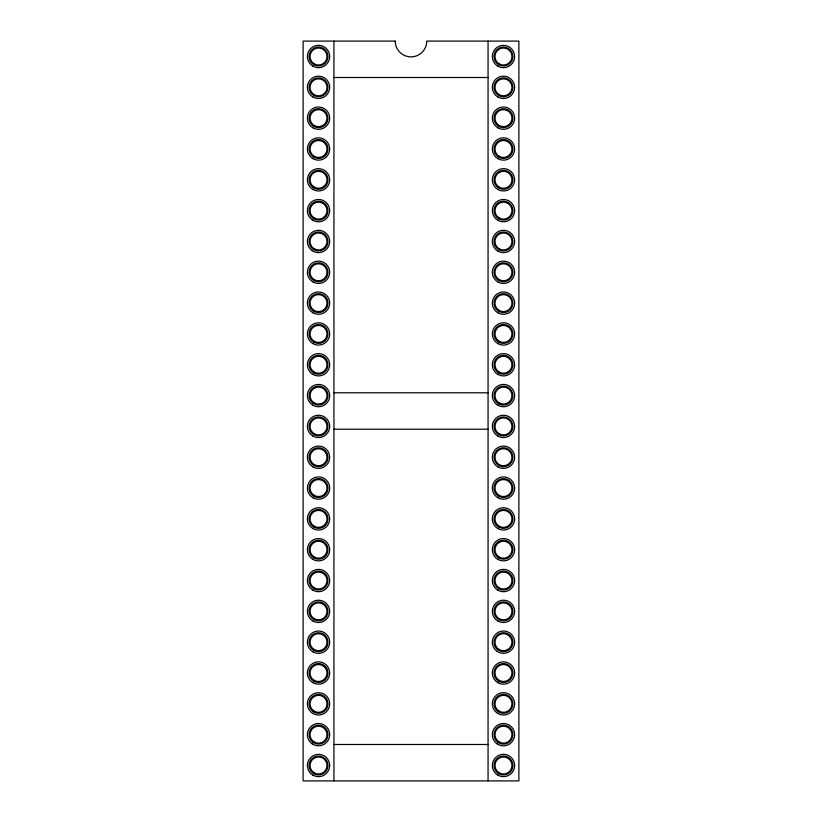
<?xml version="1.0" encoding="UTF-8"?>
<svg xmlns="http://www.w3.org/2000/svg" width="822" height="822" viewBox="0 0 822 822"><rect width="100%" height="100%" fill="white"/><g stroke="black" fill="none" stroke-linecap="round" stroke-linejoin="round"><path stroke-width="1.23" d="M333.938 77.504L488.063 77.504M333.938 392.793L488.063 392.793M333.938 429.207L488.063 429.207M333.938 744.496L488.063 744.496M488.063 41.1L488.063 780.9M333.938 41.1L333.938 780.9M395.228 41.1L303.113 41.1L303.113 780.9L518.888 780.9L518.888 41.1L426.772 41.1A15.772 15.772 0 0 1 411 56.872A15.772 15.772 0 0 1 395.228 41.1M498.738 773.687A9.463 9.463 0 0 0 512.938 765.488A9.463 9.463 0 0 0 498.738 757.288A9.463 9.463 0 0 0 498.738 773.687M497.896 775.156A11.169 11.169 0 0 0 514.644 765.488A11.169 11.169 0 0 0 497.896 755.819A11.169 11.169 0 0 0 497.896 775.156M499.231 772.844A8.497 8.497 0 0 0 511.972 765.488A8.497 8.497 0 0 0 499.231 758.131A8.497 8.497 0 0 0 499.231 772.844M498.173 742.502A9.463 9.463 0 0 0 512.918 735.341A9.463 9.463 0 0 0 499.334 726.145A9.463 9.463 0 0 0 498.173 742.502M497.218 743.91A11.169 11.169 0 0 0 514.613 735.464A11.169 11.169 0 0 0 498.594 724.624A11.169 11.169 0 0 0 497.218 743.91M499.231 742.019A8.497 8.497 0 0 0 511.972 734.663A8.497 8.497 0 0 0 499.231 727.306A8.497 8.497 0 0 0 499.231 742.019M498.173 711.677A9.463 9.463 0 0 0 512.918 704.516A9.463 9.463 0 0 0 499.334 695.32A9.463 9.463 0 0 0 498.173 711.677M497.896 713.506A11.169 11.169 0 0 0 514.644 703.838A11.169 11.169 0 0 0 497.896 694.169A11.169 11.169 0 0 0 497.896 713.506M499.231 711.194A8.497 8.497 0 0 0 511.972 703.838A8.497 8.497 0 0 0 499.231 696.481A8.497 8.497 0 0 0 499.231 711.194M498.173 680.852A9.463 9.463 0 0 0 512.918 673.691A9.463 9.463 0 0 0 499.334 664.495A9.463 9.463 0 0 0 498.173 680.852M497.896 682.681A11.169 11.169 0 0 0 514.644 673.013A11.169 11.169 0 0 0 497.896 663.344A11.169 11.169 0 0 0 497.896 682.681M499.231 680.369A8.497 8.497 0 0 0 511.972 673.013A8.497 8.497 0 0 0 499.231 665.656A8.497 8.497 0 0 0 499.231 680.369M498.738 650.387A9.463 9.463 0 0 0 512.938 642.188A9.463 9.463 0 0 0 498.738 633.988A9.463 9.463 0 0 0 498.738 650.387M497.218 651.435A11.169 11.169 0 0 0 514.613 642.989A11.169 11.169 0 0 0 498.594 632.149A11.169 11.169 0 0 0 497.218 651.435M499.231 649.544A8.497 8.497 0 0 0 511.972 642.188A8.497 8.497 0 0 0 499.231 634.831A8.497 8.497 0 0 0 499.231 649.544M498.738 619.562A9.463 9.463 0 0 0 512.938 611.363A9.463 9.463 0 0 0 498.738 603.163A9.463 9.463 0 0 0 498.738 619.562M497.896 621.031A11.169 11.169 0 0 0 514.644 611.363A11.169 11.169 0 0 0 497.896 601.694A11.169 11.169 0 0 0 497.896 621.031M499.231 618.719A8.497 8.497 0 0 0 511.972 611.363A8.497 8.497 0 0 0 499.231 604.006A8.497 8.497 0 0 0 499.231 618.719M498.738 588.737A9.463 9.463 0 0 0 512.938 580.538A9.463 9.463 0 0 0 498.738 572.338A9.463 9.463 0 0 0 498.738 588.737M497.896 590.206A11.169 11.169 0 0 0 514.644 580.538A11.169 11.169 0 0 0 497.896 570.869A11.169 11.169 0 0 0 497.896 590.206M499.231 587.894A8.497 8.497 0 0 0 511.972 580.538A8.497 8.497 0 0 0 499.231 573.181A8.497 8.497 0 0 0 499.231 587.894M498.738 557.912A9.463 9.463 0 0 0 512.938 549.713A9.463 9.463 0 0 0 498.738 541.513A9.463 9.463 0 0 0 498.738 557.912M497.896 559.381A11.169 11.169 0 0 0 514.644 549.713A11.169 11.169 0 0 0 497.896 540.044A11.169 11.169 0 0 0 497.896 559.381M499.231 557.069A8.497 8.497 0 0 0 511.972 549.713A8.497 8.497 0 0 0 499.231 542.356A8.497 8.497 0 0 0 499.231 557.069M498.738 527.087A9.463 9.463 0 0 0 512.938 518.888A9.463 9.463 0 0 0 498.738 510.688A9.463 9.463 0 0 0 498.738 527.087M497.896 528.556A11.169 11.169 0 0 0 514.644 518.888A11.169 11.169 0 0 0 497.896 509.219A11.169 11.169 0 0 0 497.896 528.556M499.231 526.244A8.497 8.497 0 0 0 511.972 518.888A8.497 8.497 0 0 0 499.231 511.531A8.497 8.497 0 0 0 499.231 526.244M498.738 496.262A9.463 9.463 0 0 0 512.938 488.063A9.463 9.463 0 0 0 498.738 479.863A9.463 9.463 0 0 0 498.738 496.262M497.896 497.731A11.169 11.169 0 0 0 514.644 488.063A11.169 11.169 0 0 0 497.896 478.394A11.169 11.169 0 0 0 497.896 497.731M499.231 495.419A8.497 8.497 0 0 0 511.972 488.063A8.497 8.497 0 0 0 499.231 480.706A8.497 8.497 0 0 0 499.231 495.419M498.738 465.437A9.463 9.463 0 0 0 512.938 457.238A9.463 9.463 0 0 0 498.738 449.038A9.463 9.463 0 0 0 498.738 465.437M497.896 466.906A11.169 11.169 0 0 0 514.644 457.238A11.169 11.169 0 0 0 497.896 447.569A11.169 11.169 0 0 0 497.896 466.906M499.231 464.594A8.497 8.497 0 0 0 511.972 457.238A8.497 8.497 0 0 0 499.231 449.881A8.497 8.497 0 0 0 499.231 464.594M498.738 434.612A9.463 9.463 0 0 0 512.938 426.413A9.463 9.463 0 0 0 498.738 418.213A9.463 9.463 0 0 0 498.738 434.612M497.896 436.081A11.169 11.169 0 0 0 514.644 426.413A11.169 11.169 0 0 0 497.896 416.744A11.169 11.169 0 0 0 497.896 436.081M499.231 433.769A8.497 8.497 0 0 0 511.972 426.413A8.497 8.497 0 0 0 499.231 419.056A8.497 8.497 0 0 0 499.231 433.769M498.738 403.787A9.463 9.463 0 0 0 512.938 395.588A9.463 9.463 0 0 0 498.738 387.388A9.463 9.463 0 0 0 498.738 403.787M497.896 405.256A11.169 11.169 0 0 0 514.644 395.588A11.169 11.169 0 0 0 497.896 385.919A11.169 11.169 0 0 0 497.896 405.256M499.231 402.944A8.497 8.497 0 0 0 511.972 395.588A8.497 8.497 0 0 0 499.231 388.231A8.497 8.497 0 0 0 499.231 402.944M498.738 372.962A9.463 9.463 0 0 0 512.938 364.763A9.463 9.463 0 0 0 498.738 356.563A9.463 9.463 0 0 0 498.738 372.962M497.896 374.431A11.169 11.169 0 0 0 514.644 364.763A11.169 11.169 0 0 0 497.896 355.094A11.169 11.169 0 0 0 497.896 374.431M499.231 372.119A8.497 8.497 0 0 0 511.972 364.763A8.497 8.497 0 0 0 499.231 357.406A8.497 8.497 0 0 0 499.231 372.119M498.738 342.137A9.463 9.463 0 0 0 512.938 333.938A9.463 9.463 0 0 0 498.738 325.738A9.463 9.463 0 0 0 498.738 342.137M497.896 343.606A11.169 11.169 0 0 0 514.644 333.938A11.169 11.169 0 0 0 497.896 324.269A11.169 11.169 0 0 0 497.896 343.606M499.231 341.294A8.497 8.497 0 0 0 511.972 333.938A8.497 8.497 0 0 0 499.231 326.581A8.497 8.497 0 0 0 499.231 341.294M498.173 310.952A9.463 9.463 0 0 0 512.918 303.791A9.463 9.463 0 0 0 499.334 294.595A9.463 9.463 0 0 0 498.173 310.952M497.896 312.781A11.169 11.169 0 0 0 514.644 303.113A11.169 11.169 0 0 0 497.896 293.444A11.169 11.169 0 0 0 497.896 312.781M498.718 310.151A8.497 8.497 0 0 0 511.952 303.719A8.497 8.497 0 0 0 499.766 295.468A8.497 8.497 0 0 0 498.718 310.151M498.738 280.487A9.463 9.463 0 0 0 512.938 272.288A9.463 9.463 0 0 0 498.738 264.088A9.463 9.463 0 0 0 498.738 280.487M497.896 281.956A11.169 11.169 0 0 0 514.644 272.288A11.169 11.169 0 0 0 497.896 262.619A11.169 11.169 0 0 0 497.896 281.956M499.231 279.644A8.497 8.497 0 0 0 511.972 272.288A8.497 8.497 0 0 0 499.231 264.931A8.497 8.497 0 0 0 499.231 279.644M498.738 249.662A9.463 9.463 0 0 0 512.938 241.463A9.463 9.463 0 0 0 498.738 233.263A9.463 9.463 0 0 0 498.738 249.662M497.896 251.131A11.169 11.169 0 0 0 514.644 241.463A11.169 11.169 0 0 0 497.896 231.794A11.169 11.169 0 0 0 497.896 251.131M499.231 248.819A8.497 8.497 0 0 0 511.972 241.463A8.497 8.497 0 0 0 499.231 234.106A8.497 8.497 0 0 0 499.231 248.819M498.738 218.837A9.463 9.463 0 0 0 512.938 210.638A9.463 9.463 0 0 0 498.738 202.438A9.463 9.463 0 0 0 498.738 218.837M497.896 220.306A11.169 11.169 0 0 0 514.644 210.638A11.169 11.169 0 0 0 497.896 200.969A11.169 11.169 0 0 0 497.896 220.306M499.231 217.994A8.497 8.497 0 0 0 511.972 210.638A8.497 8.497 0 0 0 499.231 203.281A8.497 8.497 0 0 0 499.231 217.994M498.173 187.652A9.463 9.463 0 0 0 512.918 180.491A9.463 9.463 0 0 0 499.334 171.295A9.463 9.463 0 0 0 498.173 187.652M497.896 189.481A11.169 11.169 0 0 0 514.644 179.812A11.169 11.169 0 0 0 497.896 170.144A11.169 11.169 0 0 0 497.896 189.481M498.718 186.851A8.497 8.497 0 0 0 511.952 180.419A8.497 8.497 0 0 0 499.766 172.168A8.497 8.497 0 0 0 498.718 186.851M498.738 157.187A9.463 9.463 0 0 0 512.938 148.988A9.463 9.463 0 0 0 498.738 140.788A9.463 9.463 0 0 0 498.738 157.187M497.896 158.656A11.169 11.169 0 0 0 514.644 148.988A11.169 11.169 0 0 0 497.896 139.319A11.169 11.169 0 0 0 497.896 158.656M499.231 156.344A8.497 8.497 0 0 0 511.972 148.988A8.497 8.497 0 0 0 499.231 141.631A8.497 8.497 0 0 0 499.231 156.344M498.173 126.002A9.463 9.463 0 0 0 512.918 118.841A9.463 9.463 0 0 0 499.334 109.645A9.463 9.463 0 0 0 498.173 126.002M497.896 127.831A11.169 11.169 0 0 0 514.644 118.163A11.169 11.169 0 0 0 497.896 108.494A11.169 11.169 0 0 0 497.896 127.831M499.231 125.519A8.497 8.497 0 0 0 511.972 118.163A8.497 8.497 0 0 0 499.231 110.806A8.497 8.497 0 0 0 499.231 125.519M498.738 95.537A9.463 9.463 0 0 0 512.938 87.338A9.463 9.463 0 0 0 498.738 79.138A9.463 9.463 0 0 0 498.738 95.537M497.896 97.006A11.169 11.169 0 0 0 514.644 87.338A11.169 11.169 0 0 0 497.896 77.669A11.169 11.169 0 0 0 497.896 97.006M499.231 94.694A8.497 8.497 0 0 0 511.972 87.338A8.497 8.497 0 0 0 499.231 79.981A8.497 8.497 0 0 0 499.231 94.694M498.738 64.712A9.463 9.463 0 0 0 512.938 56.513A9.463 9.463 0 0 0 498.738 48.313A9.463 9.463 0 0 0 498.738 64.712M497.896 66.181A11.169 11.169 0 0 0 514.644 56.513A11.169 11.169 0 0 0 497.896 46.844A11.169 11.169 0 0 0 497.896 66.181M499.231 63.869A8.497 8.497 0 0 0 511.972 56.513A8.497 8.497 0 0 0 499.231 49.156A8.497 8.497 0 0 0 499.231 63.869M313.788 773.687A9.463 9.463 0 0 0 327.988 765.488A9.463 9.463 0 0 0 313.788 757.288A9.463 9.463 0 0 0 313.788 773.687M312.946 775.156A11.169 11.169 0 0 0 329.694 765.488A11.169 11.169 0 0 0 312.946 755.819A11.169 11.169 0 0 0 312.946 775.156M314.281 772.844A8.497 8.497 0 0 0 327.022 765.488A8.497 8.497 0 0 0 314.281 758.131A8.497 8.497 0 0 0 314.281 772.844M313.223 742.502A9.463 9.463 0 0 0 327.968 735.341A9.463 9.463 0 0 0 314.384 726.145A9.463 9.463 0 0 0 313.223 742.502M312.268 743.91A11.169 11.169 0 0 0 329.663 735.464A11.169 11.169 0 0 0 313.644 724.624A11.169 11.169 0 0 0 312.268 743.91M314.281 742.019A8.497 8.497 0 0 0 327.022 734.663A8.497 8.497 0 0 0 314.281 727.306A8.497 8.497 0 0 0 314.281 742.019M313.223 711.677A9.463 9.463 0 0 0 327.968 704.516A9.463 9.463 0 0 0 314.384 695.32A9.463 9.463 0 0 0 313.223 711.677M312.946 713.506A11.169 11.169 0 0 0 329.694 703.838A11.169 11.169 0 0 0 312.946 694.169A11.169 11.169 0 0 0 312.946 713.506M314.281 711.194A8.497 8.497 0 0 0 327.022 703.838A8.497 8.497 0 0 0 314.281 696.481A8.497 8.497 0 0 0 314.281 711.194M313.788 681.212A9.463 9.463 0 0 0 327.988 673.013A9.463 9.463 0 0 0 313.788 664.813A9.463 9.463 0 0 0 313.788 681.212M312.946 682.681A11.169 11.169 0 0 0 329.694 673.013A11.169 11.169 0 0 0 312.946 663.344A11.169 11.169 0 0 0 312.946 682.681M314.281 680.369A8.497 8.497 0 0 0 327.022 673.013A8.497 8.497 0 0 0 314.281 665.656A8.497 8.497 0 0 0 314.281 680.369M313.788 650.387A9.463 9.463 0 0 0 327.988 642.188A9.463 9.463 0 0 0 313.788 633.988A9.463 9.463 0 0 0 313.788 650.387M312.946 651.856A11.169 11.169 0 0 0 329.694 642.188A11.169 11.169 0 0 0 312.946 632.519A11.169 11.169 0 0 0 312.946 651.856M314.281 649.544A8.497 8.497 0 0 0 327.022 642.188A8.497 8.497 0 0 0 314.281 634.831A8.497 8.497 0 0 0 314.281 649.544M313.788 619.562A9.463 9.463 0 0 0 327.988 611.363A9.463 9.463 0 0 0 313.788 603.163A9.463 9.463 0 0 0 313.788 619.562M312.946 621.031A11.169 11.169 0 0 0 329.694 611.363A11.169 11.169 0 0 0 312.946 601.694A11.169 11.169 0 0 0 312.946 621.031M314.281 618.719A8.497 8.497 0 0 0 327.022 611.363A8.497 8.497 0 0 0 314.281 604.006A8.497 8.497 0 0 0 314.281 618.719M313.788 588.737A9.463 9.463 0 0 0 327.988 580.538A9.463 9.463 0 0 0 313.788 572.338A9.463 9.463 0 0 0 313.788 588.737M312.946 590.206A11.169 11.169 0 0 0 329.694 580.538A11.169 11.169 0 0 0 312.946 570.869A11.169 11.169 0 0 0 312.946 590.206M314.281 587.894A8.497 8.497 0 0 0 327.022 580.538A8.497 8.497 0 0 0 314.281 573.181A8.497 8.497 0 0 0 314.281 587.894M313.788 557.912A9.463 9.463 0 0 0 327.988 549.713A9.463 9.463 0 0 0 313.788 541.513A9.463 9.463 0 0 0 313.788 557.912M312.946 559.381A11.169 11.169 0 0 0 329.694 549.713A11.169 11.169 0 0 0 312.946 540.044A11.169 11.169 0 0 0 312.946 559.381M314.281 557.069A8.497 8.497 0 0 0 327.022 549.713A8.497 8.497 0 0 0 314.281 542.356A8.497 8.497 0 0 0 314.281 557.069M313.788 527.087A9.463 9.463 0 0 0 327.988 518.888A9.463 9.463 0 0 0 313.788 510.688A9.463 9.463 0 0 0 313.788 527.087M312.946 528.556A11.169 11.169 0 0 0 329.694 518.888A11.169 11.169 0 0 0 312.946 509.219A11.169 11.169 0 0 0 312.946 528.556M314.281 526.244A8.497 8.497 0 0 0 327.022 518.888A8.497 8.497 0 0 0 314.281 511.531A8.497 8.497 0 0 0 314.281 526.244M313.788 496.262A9.463 9.463 0 0 0 327.988 488.063A9.463 9.463 0 0 0 313.788 479.863A9.463 9.463 0 0 0 313.788 496.262M312.946 497.731A11.169 11.169 0 0 0 329.694 488.063A11.169 11.169 0 0 0 312.946 478.394A11.169 11.169 0 0 0 312.946 497.731M314.281 495.419A8.497 8.497 0 0 0 327.022 488.063A8.497 8.497 0 0 0 314.281 480.706A8.497 8.497 0 0 0 314.281 495.419M313.788 465.437A9.463 9.463 0 0 0 327.988 457.238A9.463 9.463 0 0 0 313.788 449.038A9.463 9.463 0 0 0 313.788 465.437M312.946 466.906A11.169 11.169 0 0 0 329.694 457.238A11.169 11.169 0 0 0 312.946 447.569A11.169 11.169 0 0 0 312.946 466.906M314.281 464.594A8.497 8.497 0 0 0 327.022 457.238A8.497 8.497 0 0 0 314.281 449.881A8.497 8.497 0 0 0 314.281 464.594M313.788 434.612A9.463 9.463 0 0 0 327.988 426.413A9.463 9.463 0 0 0 313.788 418.213A9.463 9.463 0 0 0 313.788 434.612M312.946 436.081A11.169 11.169 0 0 0 329.694 426.413A11.169 11.169 0 0 0 312.946 416.744A11.169 11.169 0 0 0 312.946 436.081M314.281 433.769A8.497 8.497 0 0 0 327.022 426.413A8.497 8.497 0 0 0 314.281 419.056A8.497 8.497 0 0 0 314.281 433.769M313.223 403.427A9.463 9.463 0 0 0 327.968 396.266A9.463 9.463 0 0 0 314.384 387.07A9.463 9.463 0 0 0 313.223 403.427M312.946 405.256A11.169 11.169 0 0 0 329.694 395.588A11.169 11.169 0 0 0 312.946 385.919A11.169 11.169 0 0 0 312.946 405.256M314.281 402.944A8.497 8.497 0 0 0 327.022 395.588A8.497 8.497 0 0 0 314.281 388.231A8.497 8.497 0 0 0 314.281 402.944M313.788 372.962A9.463 9.463 0 0 0 327.988 364.763A9.463 9.463 0 0 0 313.788 356.563A9.463 9.463 0 0 0 313.788 372.962M312.946 374.431A11.169 11.169 0 0 0 329.694 364.763A11.169 11.169 0 0 0 312.946 355.094A11.169 11.169 0 0 0 312.946 374.431M314.281 372.119A8.497 8.497 0 0 0 327.022 364.763A8.497 8.497 0 0 0 314.281 357.406A8.497 8.497 0 0 0 314.281 372.119M313.788 342.137A9.463 9.463 0 0 0 327.988 333.938A9.463 9.463 0 0 0 313.788 325.738A9.463 9.463 0 0 0 313.788 342.137M312.946 343.606A11.169 11.169 0 0 0 329.694 333.938A11.169 11.169 0 0 0 312.946 324.269A11.169 11.169 0 0 0 312.946 343.606M314.281 341.294A8.497 8.497 0 0 0 327.022 333.938A8.497 8.497 0 0 0 314.281 326.581A8.497 8.497 0 0 0 314.281 341.294M313.223 310.952A9.463 9.463 0 0 0 327.968 303.791A9.463 9.463 0 0 0 314.384 294.595A9.463 9.463 0 0 0 313.223 310.952M312.946 312.781A11.169 11.169 0 0 0 329.694 303.113A11.169 11.169 0 0 0 312.946 293.444A11.169 11.169 0 0 0 312.946 312.781M314.281 310.469A8.497 8.497 0 0 0 327.022 303.113A8.497 8.497 0 0 0 314.281 295.756A8.497 8.497 0 0 0 314.281 310.469M313.788 280.487A9.463 9.463 0 0 0 327.988 272.288A9.463 9.463 0 0 0 313.788 264.088A9.463 9.463 0 0 0 313.788 280.487M312.946 281.956A11.169 11.169 0 0 0 329.694 272.288A11.169 11.169 0 0 0 312.946 262.619A11.169 11.169 0 0 0 312.946 281.956M314.281 279.644A8.497 8.497 0 0 0 327.022 272.288A8.497 8.497 0 0 0 314.281 264.931A8.497 8.497 0 0 0 314.281 279.644M313.788 249.662A9.463 9.463 0 0 0 327.988 241.463A9.463 9.463 0 0 0 313.788 233.263A9.463 9.463 0 0 0 313.788 249.662M312.268 250.71A11.169 11.169 0 0 0 329.663 242.264A11.169 11.169 0 0 0 313.644 231.424A11.169 11.169 0 0 0 312.268 250.71M314.281 248.819A8.497 8.497 0 0 0 327.022 241.463A8.497 8.497 0 0 0 314.281 234.106A8.497 8.497 0 0 0 314.281 248.819M313.788 218.837A9.463 9.463 0 0 0 327.988 210.638A9.463 9.463 0 0 0 313.788 202.438A9.463 9.463 0 0 0 313.788 218.837M312.268 219.885A11.169 11.169 0 0 0 329.663 211.439A11.169 11.169 0 0 0 313.644 200.599A11.169 11.169 0 0 0 312.268 219.885M314.281 217.994A8.497 8.497 0 0 0 327.022 210.638A8.497 8.497 0 0 0 314.281 203.281A8.497 8.497 0 0 0 314.281 217.994M313.223 187.652A9.463 9.463 0 0 0 327.968 180.491A9.463 9.463 0 0 0 314.384 171.295A9.463 9.463 0 0 0 313.223 187.652M312.946 189.481A11.169 11.169 0 0 0 329.694 179.812A11.169 11.169 0 0 0 312.946 170.144A11.169 11.169 0 0 0 312.946 189.481M314.281 187.169A8.497 8.497 0 0 0 327.022 179.812A8.497 8.497 0 0 0 314.281 172.456A8.497 8.497 0 0 0 314.281 187.169M313.223 156.827A9.463 9.463 0 0 0 327.968 149.666A9.463 9.463 0 0 0 314.384 140.47A9.463 9.463 0 0 0 313.223 156.827M312.946 158.656A11.169 11.169 0 0 0 329.694 148.988A11.169 11.169 0 0 0 312.946 139.319A11.169 11.169 0 0 0 312.946 158.656M314.281 156.344A8.497 8.497 0 0 0 327.022 148.988A8.497 8.497 0 0 0 314.281 141.631A8.497 8.497 0 0 0 314.281 156.344M313.223 126.002A9.463 9.463 0 0 0 327.968 118.841A9.463 9.463 0 0 0 314.384 109.645A9.463 9.463 0 0 0 313.223 126.002M312.946 127.831A11.169 11.169 0 0 0 329.694 118.163A11.169 11.169 0 0 0 312.946 108.494A11.169 11.169 0 0 0 312.946 127.831M314.281 125.519A8.497 8.497 0 0 0 327.022 118.163A8.497 8.497 0 0 0 314.281 110.806A8.497 8.497 0 0 0 314.281 125.519M313.788 95.537A9.463 9.463 0 0 0 327.988 87.338A9.463 9.463 0 0 0 313.788 79.138A9.463 9.463 0 0 0 313.788 95.537M312.946 97.006A11.169 11.169 0 0 0 329.694 87.338A11.169 11.169 0 0 0 312.946 77.669A11.169 11.169 0 0 0 312.946 97.006M314.281 94.694A8.497 8.497 0 0 0 327.022 87.338A8.497 8.497 0 0 0 314.281 79.981A8.497 8.497 0 0 0 314.281 94.694M313.788 64.712A9.463 9.463 0 0 0 327.988 56.513A9.463 9.463 0 0 0 313.788 48.313A9.463 9.463 0 0 0 313.788 64.712M312.946 66.181A11.169 11.169 0 0 0 329.694 56.513A11.169 11.169 0 0 0 312.946 46.844A11.169 11.169 0 0 0 312.946 66.181M314.281 63.869A8.497 8.497 0 0 0 327.022 56.513A8.497 8.497 0 0 0 314.281 49.156A8.497 8.497 0 0 0 314.281 63.869"/></g></svg>
